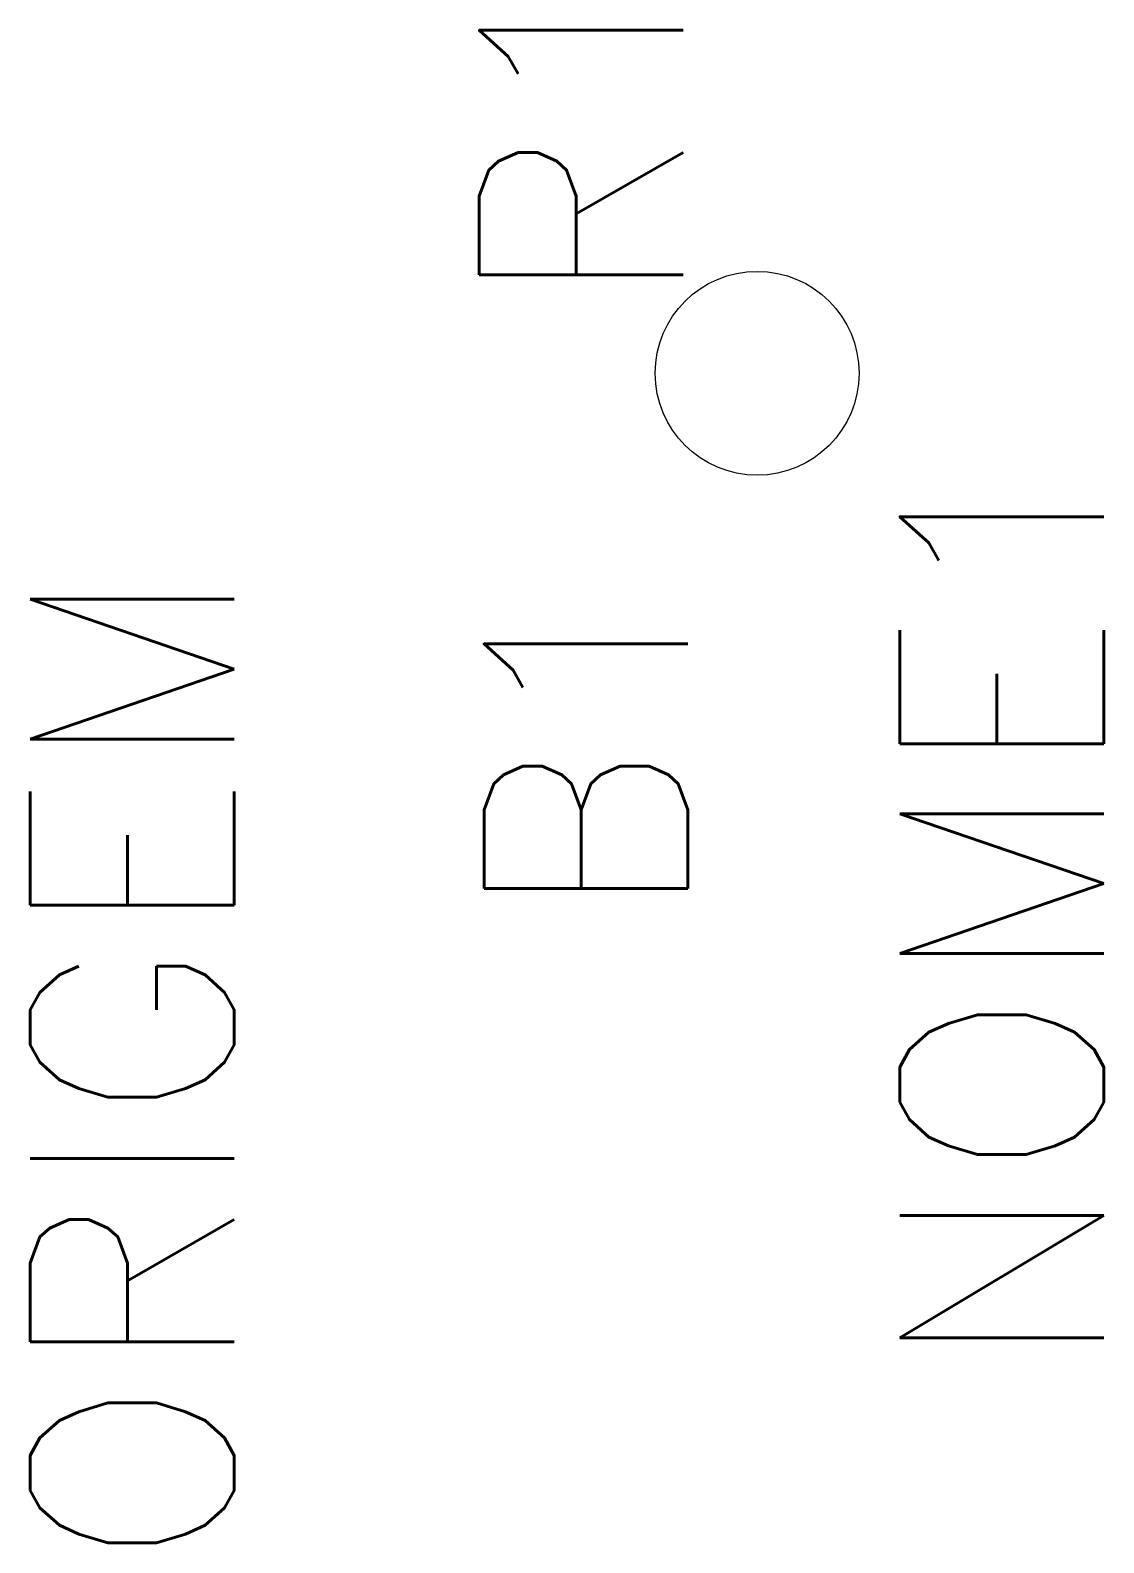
# Model space of a CAD drawing. Header units: millimetres. Extents: x -6.1 to 4.4, y -11.5 to 3.4.
import ezdxf
from ezdxf.enums import TextEntityAlignment as Align

# ---------------------------------------------------------------- set-up
doc = ezdxf.new("R2010")
doc.units = ezdxf.units.MM
doc.header["$LTSCALE"] = 10
doc.styles.add('ROMANS', font='romans.shx')

msp = doc.modelspace()

# ---------------------------------------------------------------- linework, layer by layer
at = {"color": 7, "linetype": 'Continuous', "ltscale": 10}
msp.add_circle((1, 0), 1, dxfattribs=at)

# ---------------------------------------------------------------- texts
at = {"color": 7, "lineweight": -3, "style": 'ROMANS'}
for tag, text, p in [('R1', '', (0.874, 4.137)), ('NOME1', '', (5, -0.636)), ('ORIGEM', 'ORIGEM', (-3.529, -1.874))]:
    msp.add_attdef(tag, text=text, height=2, rotation=90, dxfattribs=at).set_placement(p, align=Align.BOTTOM_RIGHT)
msp.add_attdef('B1', text='', height=2, rotation=90, dxfattribs=at).set_placement((-0.678, -1.884), align=Align.MIDDLE_RIGHT)

doc.saveas('drawing.dxf')
